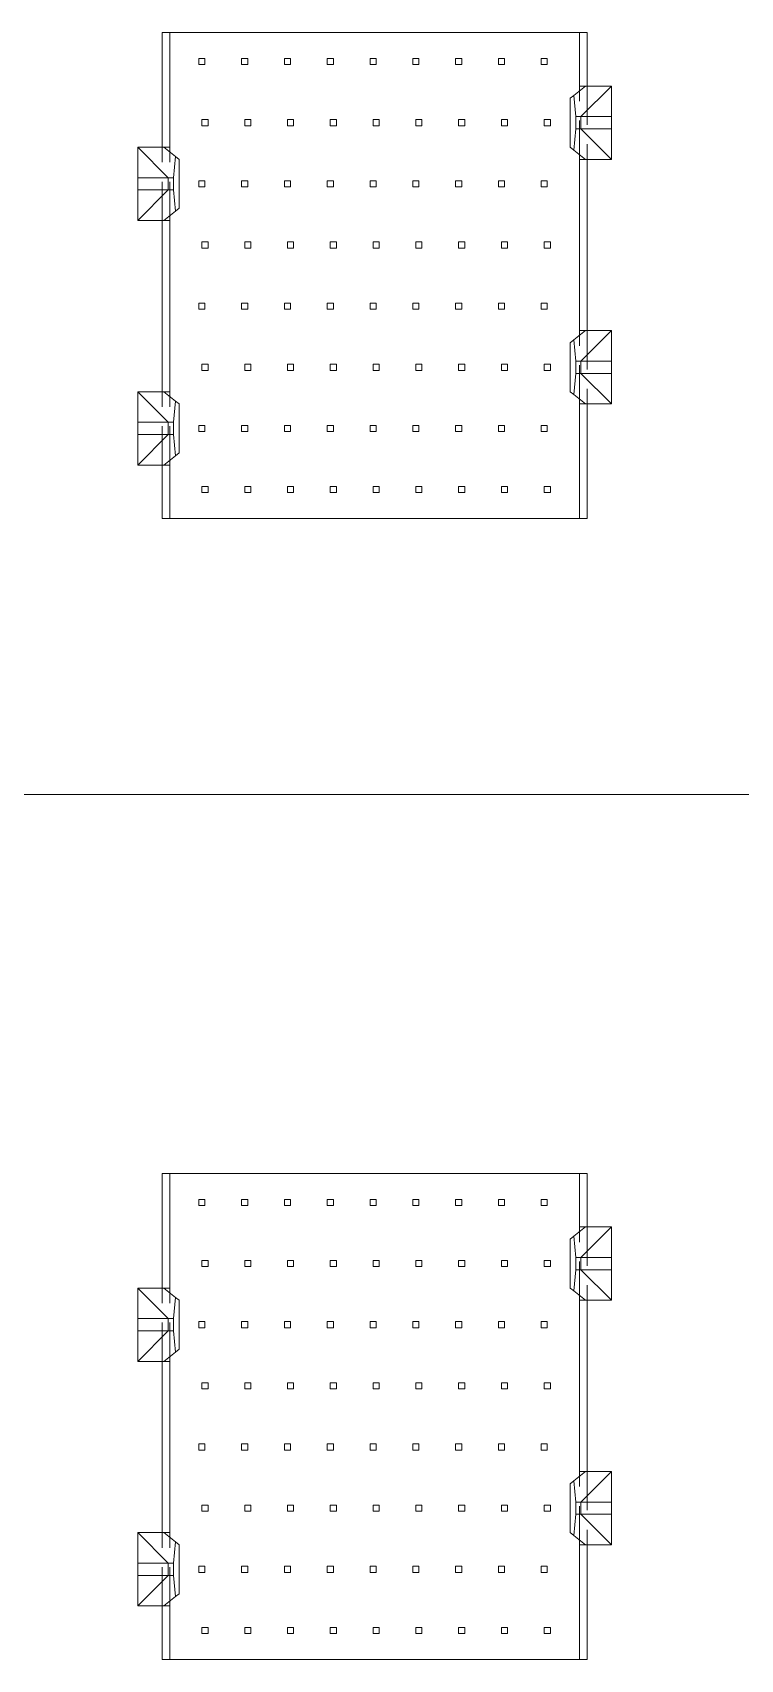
# Model space of a CAD drawing. Header units: millimetres. Extents: x -17 to 589, y 5 to 415.
# Drawn here: x 230.6 to 253.7, y 201.1 to 254.4 of the extents above; entities that cross this region are included whole.
import ezdxf

# ---------------------------------------------------------------- set-up
doc = ezdxf.new("R2010")
doc.units = ezdxf.units.MM
doc.linetypes.add('HIDDEN', pattern=[1.905, 1.27, -0.635])

# ---------------------------------------------------------------- blocks, each defined once
blk = doc.blocks.new('SW_CENTERMARKSYMBOL_1')
at = {"color": 0, "linetype": 'Continuous', "lineweight": 0}
blk.add_line((99.77, 65), (5, 65), dxfattribs=at)
blk = doc.blocks.new('d')
at = {"color": 5, "lineweight": 0}
blk.add_blockref('SW_CENTERMARKSYMBOL_1', (796.919, 118.982), dxfattribs=at)

msp = doc.modelspace()

# ---------------------------------------------------------------- linework, layer by layer
at = {"color": 7, "linetype": 'Continuous', "lineweight": 15}
for p, q in [((234.8019, 254.3639), (234.8019, 250.6139)), ((235.0519, 254.3639), (234.8019, 254.3639)), ((235.0519, 254.3639), (235.0519, 250.6139)), ((248.4519, 254.3639), (235.0519, 254.3639)), ((248.4519, 252.6139), (248.4519, 254.3639)), ((248.7019, 254.3639), (248.4519, 254.3639)), ((248.7019, 254.3639), (248.7019, 252.6139)), ((248.1519, 252.2139), (248.2711, 252.3092)), ((248.6519, 252.6139), (248.2711, 252.3092)), ((248.2711, 252.3092), (248.3319, 251.6139)), ((248.4519, 252.6139), (248.6519, 252.6139)), ((249.5019, 252.6139), (248.5019, 251.6139)), ((248.6519, 252.6139), (249.5019, 252.6139)), ((249.5019, 252.6139), (249.5019, 251.6139)), ((248.1519, 250.6139), (248.1519, 252.2139)), ((248.3319, 251.2139), (248.2711, 250.5186)), ((248.3319, 251.6139), (248.3319, 251.2139)), ((248.5019, 251.6139), (248.3319, 251.6139)), ((248.3319, 251.2139), (248.5019, 251.2139)), ((248.5019, 251.2139), (248.5019, 251.6139)), ((249.5019, 251.6139), (248.5019, 251.6139)), ((248.5019, 251.2139), (249.5019, 250.2139)), ((248.5019, 251.2139), (249.5019, 251.2139)), ((249.5019, 251.6139), (249.5019, 251.2139)), ((249.5019, 251.2139), (249.5019, 250.2139)), ((235.0019, 249.6139), (234.0019, 250.6139)), ((234.0019, 249.6139), (234.0019, 250.6139)), ((234.0019, 250.6139), (234.8519, 250.6139)), ((235.2328, 250.3092), (234.8519, 250.6139)), ((234.8519, 250.6139), (235.0519, 250.6139)), ((235.1719, 249.6139), (235.2328, 250.3092)), ((235.2328, 250.3092), (235.3519, 250.2139)), ((235.3519, 250.2139), (235.3519, 248.6139)), ((248.2711, 250.5186), (248.1519, 250.6139)), ((248.2711, 250.5186), (248.6519, 250.2139)), ((248.4519, 244.6139), (248.4519, 250.2139)), ((248.6519, 250.2139), (248.4519, 250.2139)), ((249.5019, 250.2139), (248.6519, 250.2139)), ((248.7019, 250.2139), (248.7019, 244.6139)), ((234.0019, 249.2139), (234.0019, 249.6139)), ((235.0019, 249.6139), (234.0019, 249.6139)), ((235.0019, 249.6139), (235.0019, 249.2139)), ((235.1719, 249.6139), (235.0019, 249.6139)), ((235.1719, 249.2139), (235.1719, 249.6139)), ((234.0019, 249.2139), (235.0019, 249.2139)), ((234.0019, 248.2139), (235.0019, 249.2139)), ((234.0019, 248.2139), (234.0019, 249.2139)), ((235.0019, 249.2139), (235.1719, 249.2139)), ((235.2328, 248.5186), (235.1719, 249.2139)), ((235.3519, 248.6139), (235.2328, 248.5186)), ((234.8519, 248.2139), (234.0019, 248.2139)), ((234.8019, 242.6139), (234.8019, 248.2139)), ((235.2328, 248.5186), (234.8519, 248.2139)), ((235.0519, 248.2139), (234.8519, 248.2139)), ((235.0519, 248.2139), (235.0519, 242.6139)), ((248.1519, 244.2139), (248.2711, 244.3092)), ((248.6519, 244.6139), (248.2711, 244.3092)), ((248.2711, 244.3092), (248.3319, 243.6139)), ((248.4519, 244.6139), (248.6519, 244.6139)), ((249.5019, 244.6139), (248.5019, 243.6139)), ((248.6519, 244.6139), (249.5019, 244.6139)), ((249.5019, 244.6139), (249.5019, 243.6139)), ((248.1519, 242.6139), (248.1519, 244.2139)), ((248.3319, 243.6139), (248.3319, 243.2139)), ((248.5019, 243.6139), (248.3319, 243.6139)), ((248.5019, 243.2139), (248.5019, 243.6139)), ((249.5019, 243.6139), (248.5019, 243.6139)), ((249.5019, 243.6139), (249.5019, 243.2139)), ((248.3319, 243.2139), (248.2711, 242.5186)), ((248.3319, 243.2139), (248.5019, 243.2139)), ((248.5019, 243.2139), (249.5019, 243.2139)), ((248.5019, 243.2139), (249.5019, 242.2139)), ((249.5019, 243.2139), (249.5019, 242.2139)), ((235.0019, 241.6139), (234.0019, 242.6139)), ((234.0019, 241.6139), (234.0019, 242.6139)), ((234.0019, 242.6139), (234.8519, 242.6139)), ((234.8519, 242.6139), (235.2328, 242.3092)), ((234.8519, 242.6139), (235.0519, 242.6139)), ((235.1719, 241.6139), (235.2328, 242.3092)), ((235.2328, 242.3092), (235.3519, 242.2139)), ((235.3519, 242.2139), (235.3519, 240.6139)), ((248.2711, 242.5186), (248.1519, 242.6139)), ((248.6519, 242.2139), (248.2711, 242.5186)), ((248.4519, 238.4639), (248.4519, 242.2139)), ((248.6519, 242.2139), (248.4519, 242.2139)), ((249.5019, 242.2139), (248.6519, 242.2139)), ((248.7019, 242.2139), (248.7019, 238.4639)), ((234.0019, 241.2139), (234.0019, 241.6139)), ((235.0019, 241.6139), (234.0019, 241.6139)), ((234.0019, 240.2139), (235.0019, 241.2139)), ((234.0019, 241.2139), (235.0019, 241.2139)), ((234.0019, 240.2139), (234.0019, 241.2139)), ((235.1719, 241.6139), (235.0019, 241.6139)), ((235.0019, 241.6139), (235.0019, 241.2139)), ((235.0019, 241.2139), (235.1719, 241.2139)), ((235.1719, 241.2139), (235.1719, 241.6139)), ((235.2328, 240.5186), (235.1719, 241.2139)), ((235.3519, 240.6139), (235.2328, 240.5186)), ((234.8519, 240.2139), (234.0019, 240.2139)), ((234.8019, 238.4639), (234.8019, 240.2139)), ((234.8519, 240.2139), (235.2328, 240.5186)), ((235.0519, 240.2139), (234.8519, 240.2139)), ((235.0519, 240.2139), (235.0519, 238.4639)), ((234.8019, 238.4639), (235.0519, 238.4639)), ((235.0519, 238.4639), (248.4519, 238.4639)), ((248.7019, 238.4639), (248.4519, 238.4639)), ((234.8019, 217.0439), (234.8019, 213.2939)), ((235.0519, 217.0439), (234.8019, 217.0439)), ((235.0519, 217.0439), (235.0519, 213.2939)), ((248.4519, 217.0439), (235.0519, 217.0439)), ((248.4519, 215.2939), (248.4519, 217.0439)), ((248.7019, 217.0439), (248.4519, 217.0439)), ((248.7019, 217.0439), (248.7019, 215.2939)), ((248.6519, 215.2939), (248.2711, 214.9892)), ((248.4519, 215.2939), (248.6519, 215.2939)), ((249.5019, 215.2939), (248.5019, 214.2939)), ((248.6519, 215.2939), (249.5019, 215.2939)), ((249.5019, 215.2939), (249.5019, 214.2939)), ((248.1519, 214.8939), (248.2711, 214.9892)), ((248.1519, 213.2939), (248.1519, 214.8939)), ((248.2711, 214.9892), (248.3319, 214.2939)), ((248.3319, 214.2939), (248.3319, 213.8939)), ((248.5019, 214.2939), (248.3319, 214.2939)), ((248.5019, 213.8939), (248.5019, 214.2939)), ((249.5019, 214.2939), (248.5019, 214.2939)), ((249.5019, 214.2939), (249.5019, 213.8939)), ((248.3319, 213.8939), (248.2711, 213.1986)), ((248.3319, 213.8939), (248.5019, 213.8939)), ((248.5019, 213.8939), (249.5019, 212.8939)), ((248.5019, 213.8939), (249.5019, 213.8939)), ((249.5019, 213.8939), (249.5019, 212.8939)), ((235.0019, 212.2939), (234.0019, 213.2939)), ((234.0019, 212.2939), (234.0019, 213.2939)), ((234.0019, 213.2939), (234.8519, 213.2939)), ((235.2328, 212.9892), (234.8519, 213.2939)), ((234.8519, 213.2939), (235.0519, 213.2939)), ((235.1719, 212.2939), (235.2328, 212.9892)), ((235.2328, 212.9892), (235.3519, 212.8939)), ((235.3519, 212.8939), (235.3519, 211.2939)), ((248.2711, 213.1986), (248.1519, 213.2939)), ((248.2711, 213.1986), (248.6519, 212.8939)), ((248.4519, 207.2939), (248.4519, 212.8939)), ((248.6519, 212.8939), (248.4519, 212.8939)), ((249.5019, 212.8939), (248.6519, 212.8939)), ((248.7019, 212.8939), (248.7019, 207.2939)), ((234.0019, 211.8939), (234.0019, 212.2939)), ((235.0019, 212.2939), (234.0019, 212.2939)), ((234.0019, 211.8939), (235.0019, 211.8939)), ((234.0019, 210.8939), (234.0019, 211.8939)), ((234.0019, 210.8939), (235.0019, 211.8939)), ((235.1719, 212.2939), (235.0019, 212.2939)), ((235.0019, 212.2939), (235.0019, 211.8939)), ((235.0019, 211.8939), (235.1719, 211.8939)), ((235.1719, 211.8939), (235.1719, 212.2939)), ((235.2328, 211.1986), (235.1719, 211.8939)), ((235.3519, 211.2939), (235.2328, 211.1986)), ((234.8519, 210.8939), (234.0019, 210.8939)), ((234.8019, 205.2939), (234.8019, 210.8939)), ((235.2328, 211.1986), (234.8519, 210.8939)), ((235.0519, 210.8939), (234.8519, 210.8939)), ((235.0519, 210.8939), (235.0519, 205.2939)), ((248.6519, 207.2939), (248.2711, 206.9892)), ((248.4519, 207.2939), (248.6519, 207.2939)), ((249.5019, 207.2939), (248.5019, 206.2939)), ((248.6519, 207.2939), (249.5019, 207.2939)), ((249.5019, 207.2939), (249.5019, 206.2939)), ((248.1519, 206.8939), (248.2711, 206.9892)), ((248.1519, 205.2939), (248.1519, 206.8939)), ((248.2711, 206.9892), (248.3319, 206.2939)), ((248.3319, 206.2939), (248.3319, 205.8939)), ((248.5019, 206.2939), (248.3319, 206.2939)), ((248.5019, 205.8939), (248.5019, 206.2939)), ((249.5019, 206.2939), (248.5019, 206.2939)), ((249.5019, 206.2939), (249.5019, 205.8939)), ((248.3319, 205.8939), (248.2711, 205.1986)), ((248.3319, 205.8939), (248.5019, 205.8939)), ((248.5019, 205.8939), (249.5019, 205.8939)), ((248.5019, 205.8939), (249.5019, 204.8939)), ((249.5019, 205.8939), (249.5019, 204.8939)), ((235.0019, 204.2939), (234.0019, 205.2939)), ((234.0019, 204.2939), (234.0019, 205.2939)), ((234.0019, 205.2939), (234.8519, 205.2939)), ((234.8519, 205.2939), (235.2328, 204.9892)), ((234.8519, 205.2939), (235.0519, 205.2939)), ((235.1719, 204.2939), (235.2328, 204.9892)), ((235.2328, 204.9892), (235.3519, 204.8939)), ((248.2711, 205.1986), (248.1519, 205.2939)), ((248.6519, 204.8939), (248.2711, 205.1986)), ((235.3519, 204.8939), (235.3519, 203.2939)), ((248.4519, 201.1439), (248.4519, 204.8939)), ((248.6519, 204.8939), (248.4519, 204.8939)), ((249.5019, 204.8939), (248.6519, 204.8939)), ((248.7019, 204.8939), (248.7019, 201.1439)), ((234.0019, 203.8939), (234.0019, 204.2939)), ((235.0019, 204.2939), (234.0019, 204.2939)), ((234.0019, 202.8939), (235.0019, 203.8939)), ((234.0019, 202.8939), (234.0019, 203.8939)), ((234.0019, 203.8939), (235.0019, 203.8939)), ((235.1719, 204.2939), (235.0019, 204.2939)), ((235.0019, 204.2939), (235.0019, 203.8939)), ((235.0019, 203.8939), (235.1719, 203.8939)), ((235.1719, 203.8939), (235.1719, 204.2939)), ((235.2328, 203.1986), (235.1719, 203.8939)), ((234.8519, 202.8939), (234.0019, 202.8939)), ((234.8019, 201.1439), (234.8019, 202.8939)), ((234.8519, 202.8939), (235.2328, 203.1986)), ((235.0519, 202.8939), (234.8519, 202.8939)), ((235.0519, 202.8939), (235.0519, 201.1439)), ((235.3519, 203.2939), (235.2328, 203.1986)), ((234.8019, 201.1439), (235.0519, 201.1439)), ((235.0519, 201.1439), (248.4519, 201.1439)), ((248.7019, 201.1439), (248.4519, 201.1439))]:
    msp.add_line(p, q, dxfattribs=at)
at = {"color": 7, "linetype": 'HIDDEN', "lineweight": 0}
for p, q in [((236.0019, 253.5139), (236.0019, 253.3139)), ((236.0019, 253.5139), (236.2019, 253.5139)), ((236.2019, 253.5139), (236.2019, 253.3139)), ((237.4019, 253.5139), (237.4019, 253.3139)), ((237.4019, 253.5139), (237.6019, 253.5139)), ((237.6019, 253.5139), (237.6019, 253.3139)), ((238.8019, 253.5139), (238.8019, 253.3139)), ((238.8019, 253.5139), (239.0019, 253.5139)), ((239.0019, 253.5139), (239.0019, 253.3139)), ((240.2019, 253.5139), (240.2019, 253.3139)), ((240.2019, 253.5139), (240.4019, 253.5139)), ((240.4019, 253.5139), (240.4019, 253.3139)), ((241.6019, 253.5139), (241.6019, 253.3139)), ((241.6019, 253.5139), (241.8019, 253.5139)), ((241.8019, 253.5139), (241.8019, 253.3139)), ((243.0019, 253.5139), (243.0019, 253.3139)), ((243.0019, 253.5139), (243.2019, 253.5139)), ((243.2019, 253.5139), (243.2019, 253.3139)), ((244.4019, 253.5139), (244.4019, 253.3139)), ((244.4019, 253.5139), (244.6019, 253.5139)), ((244.6019, 253.5139), (244.6019, 253.3139)), ((245.8019, 253.5139), (245.8019, 253.3139)), ((245.8019, 253.5139), (246.0019, 253.5139)), ((246.0019, 253.5139), (246.0019, 253.3139)), ((247.2019, 253.5139), (247.2019, 253.3139)), ((247.2019, 253.5139), (247.4019, 253.5139)), ((247.4019, 253.5139), (247.4019, 253.3139)), ((236.2019, 253.3139), (236.0019, 253.3139)), ((237.6019, 253.3139), (237.4019, 253.3139)), ((239.0019, 253.3139), (238.8019, 253.3139)), ((240.4019, 253.3139), (240.2019, 253.3139)), ((241.8019, 253.3139), (241.6019, 253.3139)), ((243.2019, 253.3139), (243.0019, 253.3139)), ((244.6019, 253.3139), (244.4019, 253.3139)), ((246.0019, 253.3139), (245.8019, 253.3139)), ((247.4019, 253.3139), (247.2019, 253.3139)), ((248.4519, 250.2139), (248.4519, 252.6139)), ((248.7019, 252.6139), (248.7019, 250.2139)), ((236.1019, 251.3139), (236.1019, 251.5139)), ((236.1019, 251.5139), (236.3019, 251.5139)), ((236.1019, 251.3139), (236.3019, 251.3139)), ((236.3019, 251.5139), (236.3019, 251.3139)), ((237.5019, 251.5139), (237.7019, 251.5139)), ((237.5019, 251.3139), (237.5019, 251.5139)), ((237.5019, 251.3139), (237.7019, 251.3139)), ((237.7019, 251.5139), (237.7019, 251.3139)), ((238.9019, 251.3139), (238.9019, 251.5139)), ((238.9019, 251.5139), (239.1019, 251.5139)), ((238.9019, 251.3139), (239.1019, 251.3139)), ((239.1019, 251.5139), (239.1019, 251.3139)), ((240.3019, 251.5139), (240.5019, 251.5139)), ((240.3019, 251.3139), (240.3019, 251.5139)), ((240.3019, 251.3139), (240.5019, 251.3139)), ((240.5019, 251.5139), (240.5019, 251.3139)), ((241.7019, 251.3139), (241.7019, 251.5139)), ((241.7019, 251.5139), (241.9019, 251.5139)), ((241.7019, 251.3139), (241.9019, 251.3139)), ((241.9019, 251.5139), (241.9019, 251.3139)), ((243.1019, 251.3139), (243.1019, 251.5139)), ((243.1019, 251.5139), (243.3019, 251.5139)), ((243.1019, 251.3139), (243.3019, 251.3139)), ((243.3019, 251.5139), (243.3019, 251.3139)), ((244.5019, 251.5139), (244.7019, 251.5139)), ((244.5019, 251.3139), (244.5019, 251.5139)), ((244.5019, 251.3139), (244.7019, 251.3139)), ((244.7019, 251.5139), (244.7019, 251.3139)), ((245.9019, 251.5139), (246.1019, 251.5139)), ((245.9019, 251.3139), (245.9019, 251.5139)), ((245.9019, 251.3139), (246.1019, 251.3139)), ((246.1019, 251.5139), (246.1019, 251.3139)), ((247.3019, 251.5139), (247.5019, 251.5139)), ((247.3019, 251.3139), (247.3019, 251.5139)), ((247.3019, 251.3139), (247.5019, 251.3139)), ((247.5019, 251.5139), (247.5019, 251.3139)), ((234.8019, 248.2139), (234.8019, 250.6139)), ((235.0519, 248.2139), (235.0519, 250.6139)), ((236.0019, 249.5139), (236.0019, 249.3139)), ((236.0019, 249.5139), (236.2019, 249.5139)), ((236.2019, 249.3139), (236.0019, 249.3139)), ((236.2019, 249.5139), (236.2019, 249.3139)), ((237.4019, 249.5139), (237.4019, 249.3139)), ((237.4019, 249.5139), (237.6019, 249.5139)), ((237.6019, 249.3139), (237.4019, 249.3139)), ((237.6019, 249.5139), (237.6019, 249.3139)), ((238.8019, 249.5139), (238.8019, 249.3139)), ((238.8019, 249.5139), (239.0019, 249.5139)), ((239.0019, 249.3139), (238.8019, 249.3139)), ((239.0019, 249.5139), (239.0019, 249.3139)), ((240.2019, 249.5139), (240.2019, 249.3139)), ((240.2019, 249.5139), (240.4019, 249.5139)), ((240.4019, 249.3139), (240.2019, 249.3139)), ((240.4019, 249.5139), (240.4019, 249.3139)), ((241.6019, 249.5139), (241.6019, 249.3139)), ((241.6019, 249.5139), (241.8019, 249.5139)), ((241.8019, 249.3139), (241.6019, 249.3139)), ((241.8019, 249.5139), (241.8019, 249.3139)), ((243.0019, 249.5139), (243.0019, 249.3139)), ((243.0019, 249.5139), (243.2019, 249.5139)), ((243.2019, 249.3139), (243.0019, 249.3139)), ((243.2019, 249.5139), (243.2019, 249.3139)), ((244.4019, 249.5139), (244.4019, 249.3139)), ((244.4019, 249.5139), (244.6019, 249.5139)), ((244.6019, 249.3139), (244.4019, 249.3139)), ((244.6019, 249.5139), (244.6019, 249.3139)), ((245.8019, 249.5139), (245.8019, 249.3139)), ((245.8019, 249.5139), (246.0019, 249.5139)), ((246.0019, 249.3139), (245.8019, 249.3139)), ((246.0019, 249.5139), (246.0019, 249.3139)), ((247.2019, 249.5139), (247.2019, 249.3139)), ((247.2019, 249.5139), (247.4019, 249.5139)), ((247.4019, 249.3139), (247.2019, 249.3139)), ((247.4019, 249.5139), (247.4019, 249.3139)), ((236.1019, 247.5139), (236.3019, 247.5139)), ((236.1019, 247.3139), (236.1019, 247.5139)), ((236.3019, 247.5139), (236.3019, 247.3139)), ((237.5019, 247.3139), (237.5019, 247.5139)), ((237.5019, 247.5139), (237.7019, 247.5139)), ((237.7019, 247.5139), (237.7019, 247.3139)), ((238.9019, 247.5139), (239.1019, 247.5139)), ((238.9019, 247.3139), (238.9019, 247.5139)), ((239.1019, 247.5139), (239.1019, 247.3139)), ((240.3019, 247.3139), (240.3019, 247.5139)), ((240.3019, 247.5139), (240.5019, 247.5139)), ((240.5019, 247.5139), (240.5019, 247.3139)), ((241.7019, 247.3139), (241.7019, 247.5139)), ((241.7019, 247.5139), (241.9019, 247.5139)), ((241.9019, 247.5139), (241.9019, 247.3139)), ((243.1019, 247.3139), (243.1019, 247.5139)), ((243.1019, 247.5139), (243.3019, 247.5139)), ((243.3019, 247.5139), (243.3019, 247.3139)), ((244.5019, 247.3139), (244.5019, 247.5139)), ((244.5019, 247.5139), (244.7019, 247.5139)), ((244.7019, 247.5139), (244.7019, 247.3139)), ((245.9019, 247.3139), (245.9019, 247.5139)), ((245.9019, 247.5139), (246.1019, 247.5139)), ((246.1019, 247.5139), (246.1019, 247.3139)), ((247.3019, 247.3139), (247.3019, 247.5139)), ((247.3019, 247.5139), (247.5019, 247.5139)), ((247.5019, 247.5139), (247.5019, 247.3139)), ((236.1019, 247.3139), (236.3019, 247.3139)), ((237.5019, 247.3139), (237.7019, 247.3139)), ((238.9019, 247.3139), (239.1019, 247.3139)), ((240.3019, 247.3139), (240.5019, 247.3139)), ((241.7019, 247.3139), (241.9019, 247.3139)), ((243.1019, 247.3139), (243.3019, 247.3139)), ((244.5019, 247.3139), (244.7019, 247.3139)), ((245.9019, 247.3139), (246.1019, 247.3139)), ((247.3019, 247.3139), (247.5019, 247.3139)), ((236.0019, 245.5139), (236.0019, 245.3139)), ((236.0019, 245.5139), (236.2019, 245.5139)), ((236.2019, 245.5139), (236.2019, 245.3139)), ((237.4019, 245.5139), (237.4019, 245.3139)), ((237.4019, 245.5139), (237.6019, 245.5139)), ((237.6019, 245.5139), (237.6019, 245.3139)), ((238.8019, 245.5139), (238.8019, 245.3139)), ((238.8019, 245.5139), (239.0019, 245.5139)), ((239.0019, 245.5139), (239.0019, 245.3139)), ((240.2019, 245.5139), (240.2019, 245.3139)), ((240.2019, 245.5139), (240.4019, 245.5139)), ((240.4019, 245.5139), (240.4019, 245.3139)), ((241.6019, 245.5139), (241.6019, 245.3139)), ((241.6019, 245.5139), (241.8019, 245.5139)), ((241.8019, 245.5139), (241.8019, 245.3139)), ((243.0019, 245.5139), (243.0019, 245.3139)), ((243.0019, 245.5139), (243.2019, 245.5139)), ((243.2019, 245.5139), (243.2019, 245.3139)), ((244.4019, 245.5139), (244.4019, 245.3139)), ((244.4019, 245.5139), (244.6019, 245.5139)), ((244.6019, 245.5139), (244.6019, 245.3139)), ((245.8019, 245.5139), (245.8019, 245.3139)), ((245.8019, 245.5139), (246.0019, 245.5139)), ((246.0019, 245.5139), (246.0019, 245.3139)), ((247.2019, 245.5139), (247.4019, 245.5139)), ((247.2019, 245.5139), (247.2019, 245.3139)), ((247.4019, 245.5139), (247.4019, 245.3139)), ((236.2019, 245.3139), (236.0019, 245.3139)), ((237.6019, 245.3139), (237.4019, 245.3139)), ((239.0019, 245.3139), (238.8019, 245.3139)), ((240.4019, 245.3139), (240.2019, 245.3139)), ((241.8019, 245.3139), (241.6019, 245.3139)), ((243.2019, 245.3139), (243.0019, 245.3139)), ((244.6019, 245.3139), (244.4019, 245.3139)), ((246.0019, 245.3139), (245.8019, 245.3139)), ((247.4019, 245.3139), (247.2019, 245.3139)), ((248.4519, 242.2139), (248.4519, 244.6139)), ((248.7019, 244.6139), (248.7019, 242.2139)), ((236.1019, 243.3139), (236.1019, 243.5139)), ((236.1019, 243.5139), (236.3019, 243.5139)), ((236.1019, 243.3139), (236.3019, 243.3139)), ((236.3019, 243.5139), (236.3019, 243.3139)), ((237.5019, 243.5139), (237.7019, 243.5139)), ((237.5019, 243.3139), (237.5019, 243.5139)), ((237.5019, 243.3139), (237.7019, 243.3139)), ((237.7019, 243.5139), (237.7019, 243.3139)), ((238.9019, 243.3139), (238.9019, 243.5139)), ((238.9019, 243.5139), (239.1019, 243.5139)), ((238.9019, 243.3139), (239.1019, 243.3139)), ((239.1019, 243.5139), (239.1019, 243.3139)), ((240.3019, 243.3139), (240.3019, 243.5139)), ((240.3019, 243.5139), (240.5019, 243.5139)), ((240.3019, 243.3139), (240.5019, 243.3139)), ((240.5019, 243.5139), (240.5019, 243.3139)), ((241.7019, 243.3139), (241.7019, 243.5139)), ((241.7019, 243.5139), (241.9019, 243.5139)), ((241.7019, 243.3139), (241.9019, 243.3139)), ((241.9019, 243.5139), (241.9019, 243.3139)), ((243.1019, 243.3139), (243.1019, 243.5139)), ((243.1019, 243.5139), (243.3019, 243.5139)), ((243.1019, 243.3139), (243.3019, 243.3139)), ((243.3019, 243.5139), (243.3019, 243.3139)), ((244.5019, 243.3139), (244.5019, 243.5139)), ((244.5019, 243.5139), (244.7019, 243.5139)), ((244.5019, 243.3139), (244.7019, 243.3139)), ((244.7019, 243.5139), (244.7019, 243.3139)), ((245.9019, 243.3139), (245.9019, 243.5139)), ((245.9019, 243.5139), (246.1019, 243.5139)), ((245.9019, 243.3139), (246.1019, 243.3139)), ((246.1019, 243.5139), (246.1019, 243.3139)), ((247.3019, 243.3139), (247.3019, 243.5139)), ((247.3019, 243.5139), (247.5019, 243.5139)), ((247.3019, 243.3139), (247.5019, 243.3139)), ((247.5019, 243.5139), (247.5019, 243.3139)), ((234.8019, 240.2139), (234.8019, 242.6139)), ((235.0519, 240.2139), (235.0519, 242.6139)), ((236.0019, 241.5139), (236.2019, 241.5139)), ((236.0019, 241.5139), (236.0019, 241.3139)), ((236.2019, 241.3139), (236.0019, 241.3139)), ((236.2019, 241.5139), (236.2019, 241.3139)), ((237.4019, 241.5139), (237.4019, 241.3139)), ((237.4019, 241.5139), (237.6019, 241.5139)), ((237.6019, 241.3139), (237.4019, 241.3139)), ((237.6019, 241.5139), (237.6019, 241.3139)), ((238.8019, 241.5139), (238.8019, 241.3139)), ((238.8019, 241.5139), (239.0019, 241.5139)), ((239.0019, 241.3139), (238.8019, 241.3139)), ((239.0019, 241.5139), (239.0019, 241.3139)), ((240.2019, 241.5139), (240.4019, 241.5139)), ((240.2019, 241.5139), (240.2019, 241.3139)), ((240.4019, 241.3139), (240.2019, 241.3139)), ((240.4019, 241.5139), (240.4019, 241.3139)), ((241.6019, 241.5139), (241.6019, 241.3139)), ((241.6019, 241.5139), (241.8019, 241.5139)), ((241.8019, 241.3139), (241.6019, 241.3139)), ((241.8019, 241.5139), (241.8019, 241.3139)), ((243.0019, 241.5139), (243.0019, 241.3139)), ((243.0019, 241.5139), (243.2019, 241.5139)), ((243.2019, 241.3139), (243.0019, 241.3139)), ((243.2019, 241.5139), (243.2019, 241.3139)), ((244.4019, 241.5139), (244.4019, 241.3139)), ((244.4019, 241.5139), (244.6019, 241.5139)), ((244.6019, 241.3139), (244.4019, 241.3139)), ((244.6019, 241.5139), (244.6019, 241.3139)), ((245.8019, 241.5139), (245.8019, 241.3139)), ((245.8019, 241.5139), (246.0019, 241.5139)), ((246.0019, 241.3139), (245.8019, 241.3139)), ((246.0019, 241.5139), (246.0019, 241.3139)), ((247.2019, 241.5139), (247.2019, 241.3139)), ((247.2019, 241.5139), (247.4019, 241.5139)), ((247.4019, 241.3139), (247.2019, 241.3139)), ((247.4019, 241.5139), (247.4019, 241.3139)), ((236.1019, 239.3139), (236.1019, 239.5139)), ((236.1019, 239.5139), (236.3019, 239.5139)), ((236.3019, 239.5139), (236.3019, 239.3139)), ((237.5019, 239.5139), (237.7019, 239.5139)), ((237.5019, 239.3139), (237.5019, 239.5139)), ((237.7019, 239.5139), (237.7019, 239.3139)), ((238.9019, 239.5139), (239.1019, 239.5139)), ((238.9019, 239.3139), (238.9019, 239.5139)), ((239.1019, 239.5139), (239.1019, 239.3139)), ((240.3019, 239.5139), (240.5019, 239.5139)), ((240.3019, 239.3139), (240.3019, 239.5139)), ((240.5019, 239.5139), (240.5019, 239.3139)), ((241.7019, 239.5139), (241.9019, 239.5139)), ((241.7019, 239.3139), (241.7019, 239.5139)), ((241.9019, 239.5139), (241.9019, 239.3139)), ((243.1019, 239.5139), (243.3019, 239.5139)), ((243.1019, 239.3139), (243.1019, 239.5139)), ((243.3019, 239.5139), (243.3019, 239.3139)), ((244.5019, 239.5139), (244.7019, 239.5139)), ((244.5019, 239.3139), (244.5019, 239.5139)), ((244.7019, 239.5139), (244.7019, 239.3139)), ((245.9019, 239.5139), (246.1019, 239.5139)), ((245.9019, 239.3139), (245.9019, 239.5139)), ((246.1019, 239.5139), (246.1019, 239.3139)), ((247.3019, 239.3139), (247.3019, 239.5139)), ((247.3019, 239.5139), (247.5019, 239.5139)), ((247.5019, 239.5139), (247.5019, 239.3139)), ((236.1019, 239.3139), (236.3019, 239.3139)), ((237.5019, 239.3139), (237.7019, 239.3139)), ((238.9019, 239.3139), (239.1019, 239.3139)), ((240.3019, 239.3139), (240.5019, 239.3139)), ((241.7019, 239.3139), (241.9019, 239.3139)), ((243.1019, 239.3139), (243.3019, 239.3139)), ((244.5019, 239.3139), (244.7019, 239.3139)), ((245.9019, 239.3139), (246.1019, 239.3139)), ((247.3019, 239.3139), (247.5019, 239.3139)), ((236.0019, 216.1939), (236.2019, 216.1939)), ((236.0019, 216.1939), (236.0019, 215.9939)), ((236.2019, 216.1939), (236.2019, 215.9939)), ((237.4019, 216.1939), (237.4019, 215.9939)), ((237.4019, 216.1939), (237.6019, 216.1939)), ((237.6019, 216.1939), (237.6019, 215.9939)), ((238.8019, 216.1939), (238.8019, 215.9939)), ((238.8019, 216.1939), (239.0019, 216.1939)), ((239.0019, 216.1939), (239.0019, 215.9939)), ((240.2019, 216.1939), (240.2019, 215.9939)), ((240.2019, 216.1939), (240.4019, 216.1939)), ((240.4019, 216.1939), (240.4019, 215.9939)), ((241.6019, 216.1939), (241.8019, 216.1939)), ((241.6019, 216.1939), (241.6019, 215.9939)), ((241.8019, 216.1939), (241.8019, 215.9939)), ((243.0019, 216.1939), (243.2019, 216.1939)), ((243.0019, 216.1939), (243.0019, 215.9939)), ((243.2019, 216.1939), (243.2019, 215.9939)), ((244.4019, 216.1939), (244.6019, 216.1939)), ((244.4019, 216.1939), (244.4019, 215.9939)), ((244.6019, 216.1939), (244.6019, 215.9939)), ((245.8019, 216.1939), (246.0019, 216.1939)), ((245.8019, 216.1939), (245.8019, 215.9939)), ((246.0019, 216.1939), (246.0019, 215.9939)), ((247.2019, 216.1939), (247.4019, 216.1939)), ((247.2019, 216.1939), (247.2019, 215.9939)), ((247.4019, 216.1939), (247.4019, 215.9939)), ((236.2019, 215.9939), (236.0019, 215.9939)), ((237.6019, 215.9939), (237.4019, 215.9939)), ((239.0019, 215.9939), (238.8019, 215.9939)), ((240.4019, 215.9939), (240.2019, 215.9939)), ((241.8019, 215.9939), (241.6019, 215.9939)), ((243.2019, 215.9939), (243.0019, 215.9939)), ((244.6019, 215.9939), (244.4019, 215.9939)), ((246.0019, 215.9939), (245.8019, 215.9939)), ((247.4019, 215.9939), (247.2019, 215.9939)), ((248.4519, 212.8939), (248.4519, 215.2939)), ((248.7019, 215.2939), (248.7019, 212.8939)), ((236.1019, 213.9939), (236.1019, 214.1939)), ((236.1019, 214.1939), (236.3019, 214.1939)), ((236.1019, 213.9939), (236.3019, 213.9939)), ((236.3019, 214.1939), (236.3019, 213.9939)), ((237.5019, 214.1939), (237.7019, 214.1939)), ((237.5019, 213.9939), (237.5019, 214.1939)), ((237.5019, 213.9939), (237.7019, 213.9939)), ((237.7019, 214.1939), (237.7019, 213.9939)), ((238.9019, 214.1939), (239.1019, 214.1939)), ((238.9019, 213.9939), (238.9019, 214.1939)), ((238.9019, 213.9939), (239.1019, 213.9939)), ((239.1019, 214.1939), (239.1019, 213.9939)), ((240.3019, 214.1939), (240.5019, 214.1939)), ((240.3019, 213.9939), (240.3019, 214.1939)), ((240.3019, 213.9939), (240.5019, 213.9939)), ((240.5019, 214.1939), (240.5019, 213.9939)), ((241.7019, 214.1939), (241.9019, 214.1939)), ((241.7019, 213.9939), (241.7019, 214.1939)), ((241.7019, 213.9939), (241.9019, 213.9939)), ((241.9019, 214.1939), (241.9019, 213.9939)), ((243.1019, 214.1939), (243.3019, 214.1939)), ((243.1019, 213.9939), (243.1019, 214.1939)), ((243.1019, 213.9939), (243.3019, 213.9939)), ((243.3019, 214.1939), (243.3019, 213.9939)), ((244.5019, 214.1939), (244.7019, 214.1939)), ((244.5019, 213.9939), (244.5019, 214.1939)), ((244.5019, 213.9939), (244.7019, 213.9939)), ((244.7019, 214.1939), (244.7019, 213.9939)), ((245.9019, 214.1939), (246.1019, 214.1939)), ((245.9019, 213.9939), (245.9019, 214.1939)), ((245.9019, 213.9939), (246.1019, 213.9939)), ((246.1019, 214.1939), (246.1019, 213.9939)), ((247.3019, 213.9939), (247.3019, 214.1939)), ((247.3019, 214.1939), (247.5019, 214.1939)), ((247.3019, 213.9939), (247.5019, 213.9939)), ((247.5019, 214.1939), (247.5019, 213.9939)), ((234.8019, 210.8939), (234.8019, 213.2939)), ((235.0519, 210.8939), (235.0519, 213.2939)), ((236.0019, 212.1939), (236.0019, 211.9939)), ((236.0019, 212.1939), (236.2019, 212.1939)), ((236.2019, 211.9939), (236.0019, 211.9939)), ((236.2019, 212.1939), (236.2019, 211.9939)), ((237.4019, 212.1939), (237.6019, 212.1939)), ((237.4019, 212.1939), (237.4019, 211.9939)), ((237.6019, 211.9939), (237.4019, 211.9939)), ((237.6019, 212.1939), (237.6019, 211.9939)), ((238.8019, 212.1939), (238.8019, 211.9939)), ((238.8019, 212.1939), (239.0019, 212.1939)), ((239.0019, 211.9939), (238.8019, 211.9939)), ((239.0019, 212.1939), (239.0019, 211.9939)), ((240.2019, 212.1939), (240.2019, 211.9939)), ((240.2019, 212.1939), (240.4019, 212.1939)), ((240.4019, 211.9939), (240.2019, 211.9939)), ((240.4019, 212.1939), (240.4019, 211.9939)), ((241.6019, 212.1939), (241.6019, 211.9939)), ((241.6019, 212.1939), (241.8019, 212.1939)), ((241.8019, 211.9939), (241.6019, 211.9939)), ((241.8019, 212.1939), (241.8019, 211.9939)), ((243.0019, 212.1939), (243.0019, 211.9939)), ((243.0019, 212.1939), (243.2019, 212.1939)), ((243.2019, 211.9939), (243.0019, 211.9939)), ((243.2019, 212.1939), (243.2019, 211.9939)), ((244.4019, 212.1939), (244.4019, 211.9939)), ((244.4019, 212.1939), (244.6019, 212.1939)), ((244.6019, 211.9939), (244.4019, 211.9939)), ((244.6019, 212.1939), (244.6019, 211.9939)), ((245.8019, 212.1939), (245.8019, 211.9939)), ((245.8019, 212.1939), (246.0019, 212.1939)), ((246.0019, 211.9939), (245.8019, 211.9939)), ((246.0019, 212.1939), (246.0019, 211.9939)), ((247.2019, 212.1939), (247.2019, 211.9939)), ((247.2019, 212.1939), (247.4019, 212.1939)), ((247.4019, 211.9939), (247.2019, 211.9939)), ((247.4019, 212.1939), (247.4019, 211.9939)), ((236.1019, 210.1939), (236.3019, 210.1939)), ((236.1019, 209.9939), (236.1019, 210.1939)), ((236.1019, 209.9939), (236.3019, 209.9939)), ((236.3019, 210.1939), (236.3019, 209.9939)), ((237.5019, 210.1939), (237.7019, 210.1939)), ((237.5019, 209.9939), (237.5019, 210.1939)), ((237.5019, 209.9939), (237.7019, 209.9939)), ((237.7019, 210.1939), (237.7019, 209.9939)), ((238.9019, 210.1939), (239.1019, 210.1939)), ((238.9019, 209.9939), (238.9019, 210.1939)), ((238.9019, 209.9939), (239.1019, 209.9939)), ((239.1019, 210.1939), (239.1019, 209.9939)), ((240.3019, 210.1939), (240.5019, 210.1939)), ((240.3019, 209.9939), (240.3019, 210.1939)), ((240.3019, 209.9939), (240.5019, 209.9939)), ((240.5019, 210.1939), (240.5019, 209.9939)), ((241.7019, 210.1939), (241.9019, 210.1939)), ((241.7019, 209.9939), (241.7019, 210.1939)), ((241.7019, 209.9939), (241.9019, 209.9939)), ((241.9019, 210.1939), (241.9019, 209.9939)), ((243.1019, 210.1939), (243.3019, 210.1939)), ((243.1019, 209.9939), (243.1019, 210.1939)), ((243.1019, 209.9939), (243.3019, 209.9939)), ((243.3019, 210.1939), (243.3019, 209.9939)), ((244.5019, 210.1939), (244.7019, 210.1939)), ((244.5019, 209.9939), (244.5019, 210.1939)), ((244.5019, 209.9939), (244.7019, 209.9939)), ((244.7019, 210.1939), (244.7019, 209.9939)), ((245.9019, 210.1939), (246.1019, 210.1939)), ((245.9019, 209.9939), (245.9019, 210.1939)), ((245.9019, 209.9939), (246.1019, 209.9939)), ((246.1019, 210.1939), (246.1019, 209.9939)), ((247.3019, 210.1939), (247.5019, 210.1939)), ((247.3019, 209.9939), (247.3019, 210.1939)), ((247.3019, 209.9939), (247.5019, 209.9939)), ((247.5019, 210.1939), (247.5019, 209.9939)), ((236.0019, 208.1939), (236.0019, 207.9939)), ((236.0019, 208.1939), (236.2019, 208.1939)), ((236.2019, 208.1939), (236.2019, 207.9939)), ((237.4019, 208.1939), (237.6019, 208.1939)), ((237.4019, 208.1939), (237.4019, 207.9939)), ((237.6019, 208.1939), (237.6019, 207.9939)), ((238.8019, 208.1939), (239.0019, 208.1939)), ((238.8019, 208.1939), (238.8019, 207.9939)), ((239.0019, 208.1939), (239.0019, 207.9939)), ((240.2019, 208.1939), (240.2019, 207.9939)), ((240.2019, 208.1939), (240.4019, 208.1939)), ((240.4019, 208.1939), (240.4019, 207.9939)), ((241.6019, 208.1939), (241.6019, 207.9939)), ((241.6019, 208.1939), (241.8019, 208.1939)), ((241.8019, 208.1939), (241.8019, 207.9939)), ((243.0019, 208.1939), (243.2019, 208.1939)), ((243.0019, 208.1939), (243.0019, 207.9939)), ((243.2019, 208.1939), (243.2019, 207.9939)), ((244.4019, 208.1939), (244.4019, 207.9939)), ((244.4019, 208.1939), (244.6019, 208.1939)), ((244.6019, 208.1939), (244.6019, 207.9939)), ((245.8019, 208.1939), (246.0019, 208.1939)), ((245.8019, 208.1939), (245.8019, 207.9939)), ((246.0019, 208.1939), (246.0019, 207.9939)), ((247.2019, 208.1939), (247.2019, 207.9939)), ((247.2019, 208.1939), (247.4019, 208.1939)), ((247.4019, 208.1939), (247.4019, 207.9939)), ((236.2019, 207.9939), (236.0019, 207.9939)), ((237.6019, 207.9939), (237.4019, 207.9939)), ((239.0019, 207.9939), (238.8019, 207.9939)), ((240.4019, 207.9939), (240.2019, 207.9939)), ((241.8019, 207.9939), (241.6019, 207.9939)), ((243.2019, 207.9939), (243.0019, 207.9939)), ((244.6019, 207.9939), (244.4019, 207.9939)), ((246.0019, 207.9939), (245.8019, 207.9939)), ((247.4019, 207.9939), (247.2019, 207.9939)), ((248.4519, 204.8939), (248.4519, 207.2939)), ((248.7019, 207.2939), (248.7019, 204.8939)), ((236.1019, 206.1939), (236.3019, 206.1939)), ((236.1019, 205.9939), (236.1019, 206.1939)), ((236.1019, 205.9939), (236.3019, 205.9939)), ((236.3019, 206.1939), (236.3019, 205.9939)), ((237.5019, 206.1939), (237.7019, 206.1939)), ((237.5019, 205.9939), (237.5019, 206.1939)), ((237.5019, 205.9939), (237.7019, 205.9939)), ((237.7019, 206.1939), (237.7019, 205.9939)), ((238.9019, 206.1939), (239.1019, 206.1939)), ((238.9019, 205.9939), (238.9019, 206.1939)), ((238.9019, 205.9939), (239.1019, 205.9939)), ((239.1019, 206.1939), (239.1019, 205.9939)), ((240.3019, 205.9939), (240.3019, 206.1939)), ((240.3019, 206.1939), (240.5019, 206.1939)), ((240.3019, 205.9939), (240.5019, 205.9939)), ((240.5019, 206.1939), (240.5019, 205.9939)), ((241.7019, 205.9939), (241.7019, 206.1939)), ((241.7019, 206.1939), (241.9019, 206.1939)), ((241.7019, 205.9939), (241.9019, 205.9939)), ((241.9019, 206.1939), (241.9019, 205.9939)), ((243.1019, 206.1939), (243.3019, 206.1939)), ((243.1019, 205.9939), (243.1019, 206.1939)), ((243.1019, 205.9939), (243.3019, 205.9939)), ((243.3019, 206.1939), (243.3019, 205.9939)), ((244.5019, 206.1939), (244.7019, 206.1939)), ((244.5019, 205.9939), (244.5019, 206.1939)), ((244.5019, 205.9939), (244.7019, 205.9939)), ((244.7019, 206.1939), (244.7019, 205.9939)), ((245.9019, 206.1939), (246.1019, 206.1939)), ((245.9019, 205.9939), (245.9019, 206.1939)), ((245.9019, 205.9939), (246.1019, 205.9939)), ((246.1019, 206.1939), (246.1019, 205.9939)), ((247.3019, 206.1939), (247.5019, 206.1939)), ((247.3019, 205.9939), (247.3019, 206.1939)), ((247.3019, 205.9939), (247.5019, 205.9939)), ((247.5019, 206.1939), (247.5019, 205.9939)), ((234.8019, 202.8939), (234.8019, 205.2939)), ((235.0519, 202.8939), (235.0519, 205.2939)), ((236.0019, 204.1939), (236.0019, 203.9939)), ((236.0019, 204.1939), (236.2019, 204.1939)), ((236.2019, 203.9939), (236.0019, 203.9939)), ((236.2019, 204.1939), (236.2019, 203.9939)), ((237.4019, 204.1939), (237.4019, 203.9939)), ((237.4019, 204.1939), (237.6019, 204.1939)), ((237.6019, 203.9939), (237.4019, 203.9939)), ((237.6019, 204.1939), (237.6019, 203.9939)), ((238.8019, 204.1939), (238.8019, 203.9939)), ((238.8019, 204.1939), (239.0019, 204.1939)), ((239.0019, 203.9939), (238.8019, 203.9939)), ((239.0019, 204.1939), (239.0019, 203.9939)), ((240.2019, 204.1939), (240.2019, 203.9939)), ((240.2019, 204.1939), (240.4019, 204.1939)), ((240.4019, 203.9939), (240.2019, 203.9939)), ((240.4019, 204.1939), (240.4019, 203.9939)), ((241.6019, 204.1939), (241.6019, 203.9939)), ((241.6019, 204.1939), (241.8019, 204.1939)), ((241.8019, 203.9939), (241.6019, 203.9939)), ((241.8019, 204.1939), (241.8019, 203.9939)), ((243.0019, 204.1939), (243.2019, 204.1939)), ((243.0019, 204.1939), (243.0019, 203.9939)), ((243.2019, 203.9939), (243.0019, 203.9939)), ((243.2019, 204.1939), (243.2019, 203.9939)), ((244.4019, 204.1939), (244.4019, 203.9939)), ((244.4019, 204.1939), (244.6019, 204.1939)), ((244.6019, 203.9939), (244.4019, 203.9939)), ((244.6019, 204.1939), (244.6019, 203.9939)), ((245.8019, 204.1939), (245.8019, 203.9939)), ((245.8019, 204.1939), (246.0019, 204.1939)), ((246.0019, 203.9939), (245.8019, 203.9939)), ((246.0019, 204.1939), (246.0019, 203.9939)), ((247.2019, 204.1939), (247.2019, 203.9939)), ((247.2019, 204.1939), (247.4019, 204.1939)), ((247.4019, 203.9939), (247.2019, 203.9939)), ((247.4019, 204.1939), (247.4019, 203.9939)), ((236.1019, 202.1939), (236.3019, 202.1939)), ((236.1019, 201.9939), (236.1019, 202.1939)), ((236.1019, 201.9939), (236.3019, 201.9939)), ((236.3019, 202.1939), (236.3019, 201.9939)), ((237.5019, 201.9939), (237.5019, 202.1939)), ((237.5019, 202.1939), (237.7019, 202.1939)), ((237.5019, 201.9939), (237.7019, 201.9939)), ((237.7019, 202.1939), (237.7019, 201.9939)), ((238.9019, 201.9939), (238.9019, 202.1939)), ((238.9019, 202.1939), (239.1019, 202.1939)), ((238.9019, 201.9939), (239.1019, 201.9939)), ((239.1019, 202.1939), (239.1019, 201.9939)), ((240.3019, 201.9939), (240.3019, 202.1939)), ((240.3019, 202.1939), (240.5019, 202.1939)), ((240.3019, 201.9939), (240.5019, 201.9939)), ((240.5019, 202.1939), (240.5019, 201.9939)), ((241.7019, 201.9939), (241.7019, 202.1939)), ((241.7019, 202.1939), (241.9019, 202.1939)), ((241.7019, 201.9939), (241.9019, 201.9939)), ((241.9019, 202.1939), (241.9019, 201.9939)), ((243.1019, 201.9939), (243.1019, 202.1939)), ((243.1019, 202.1939), (243.3019, 202.1939)), ((243.1019, 201.9939), (243.3019, 201.9939)), ((243.3019, 202.1939), (243.3019, 201.9939)), ((244.5019, 201.9939), (244.5019, 202.1939)), ((244.5019, 202.1939), (244.7019, 202.1939)), ((244.5019, 201.9939), (244.7019, 201.9939)), ((244.7019, 202.1939), (244.7019, 201.9939)), ((245.9019, 201.9939), (245.9019, 202.1939)), ((245.9019, 202.1939), (246.1019, 202.1939)), ((245.9019, 201.9939), (246.1019, 201.9939)), ((246.1019, 202.1939), (246.1019, 201.9939)), ((247.3019, 202.1939), (247.5019, 202.1939)), ((247.3019, 201.9939), (247.3019, 202.1939)), ((247.3019, 201.9939), (247.5019, 201.9939)), ((247.5019, 202.1939), (247.5019, 201.9939))]:
    msp.add_line(p, q, dxfattribs=at)

# ---------------------------------------------------------------- block references
msp.add_blockref('d', (-609.1417, 45.4617))

doc.saveas('drawing.dxf')
